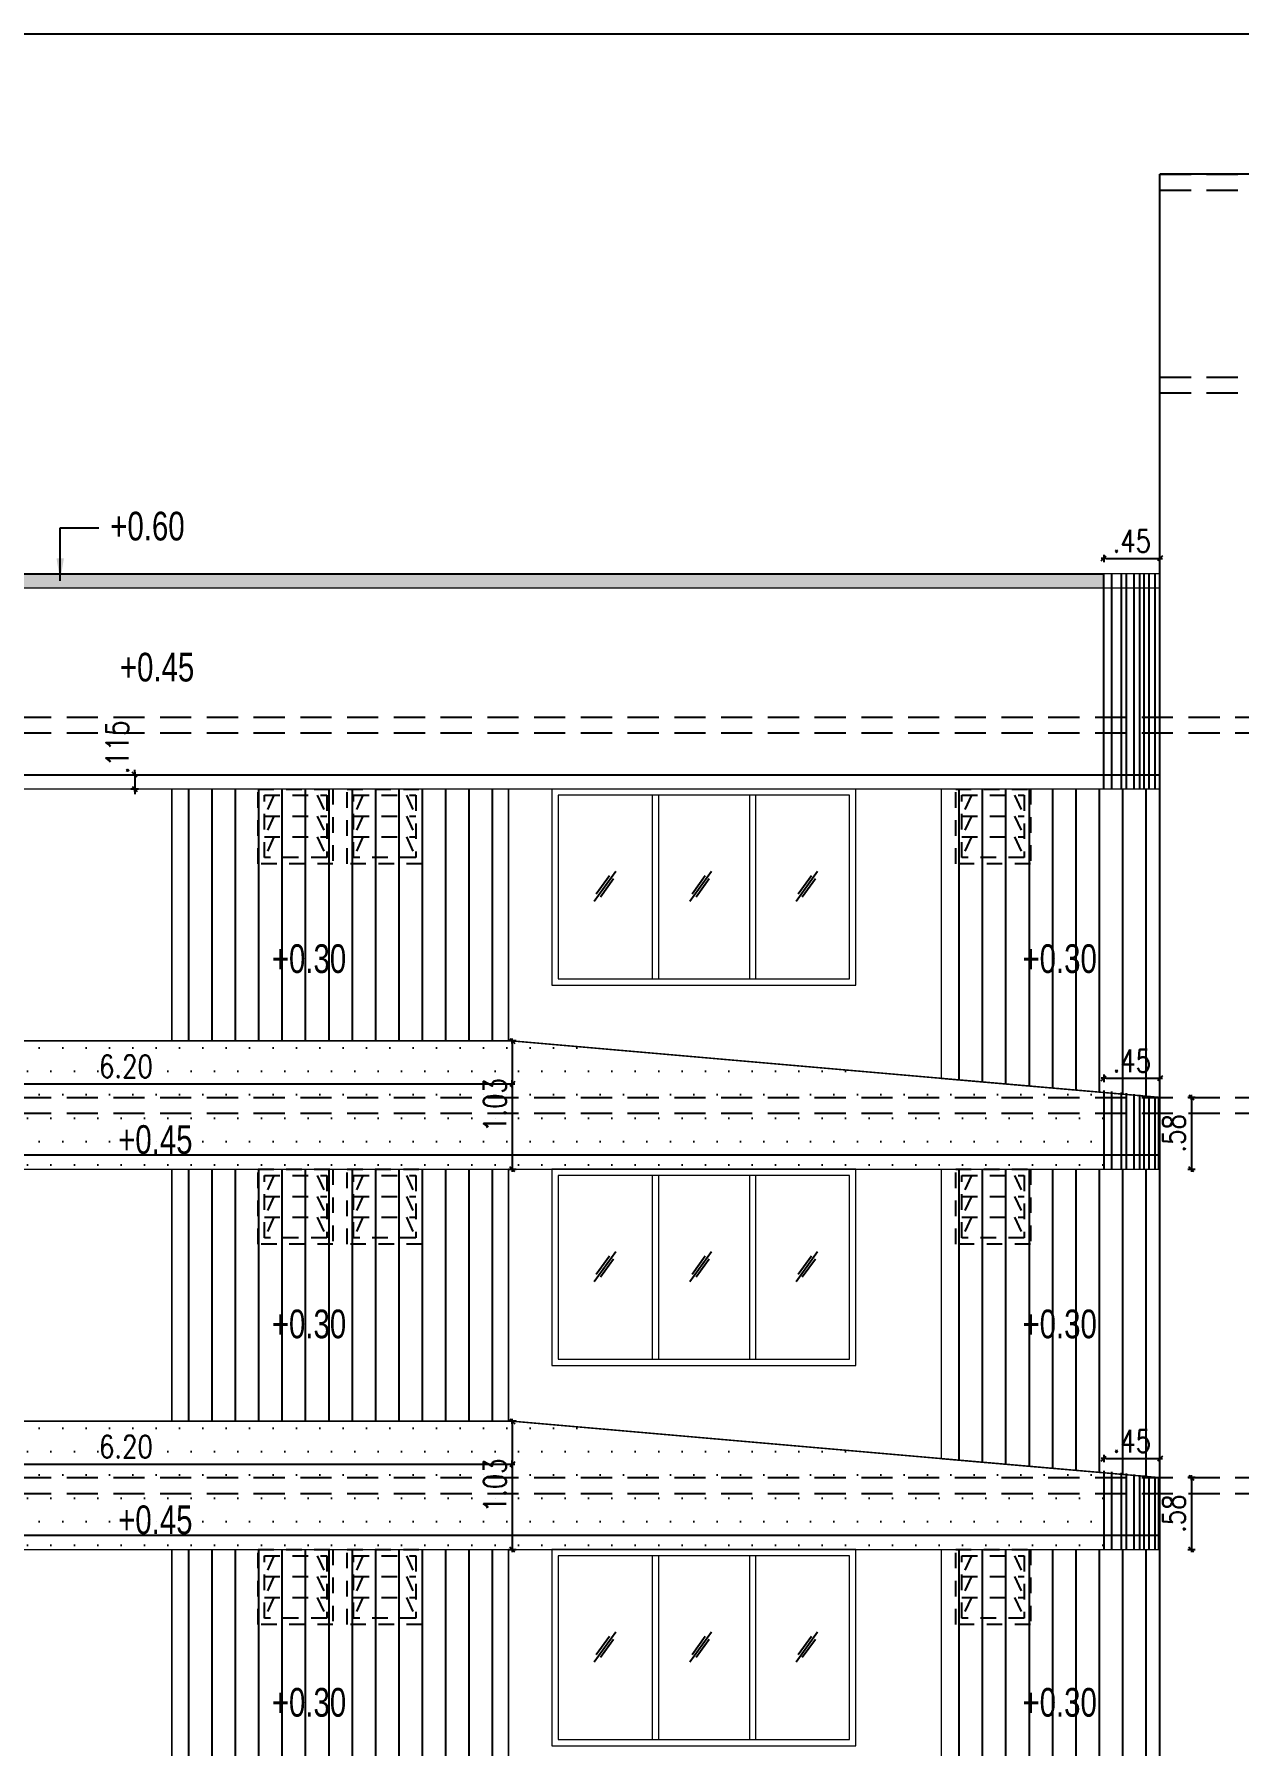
# Model space of a CAD drawing. Header units: inches. Extents: x 14235 to 14499, y 0 to 2549.
# Drawn here: x 14384.18 to 14393.85, y 2446.7 to 2460.43 of the extents above; entities that cross this region are included whole.
import ezdxf
from ezdxf.enums import TextEntityAlignment as Align

# ---------------------------------------------------------------- set-up
doc = ezdxf.new("R2010")
doc.units = ezdxf.units.IN
doc.header["$LTSCALE"] = 0.25
doc.header["$MEASUREMENT"] = 0
doc.header["$PDMODE"] = 35
doc.linetypes.add('1', pattern=[0])
doc.linetypes.add('DASHEDX2', pattern=[1.5, 1, -0.5])
for name, color, linetype in [('ELE.PROJ.', 1, 'Continuous'), ('GLASS WINDOW', 251, '1'), ('hatch', 251, 'Continuous'), ('proj-internal', 1, 'DASHEDX2'), ('wall', 7, 'Continuous'), ('walls', 7, 'Continuous'), ('WORK TEX', 6, 'Continuous'), ('WORKING DIM', 7, 'Continuous')]:
    doc.layers.add(name, color=color, linetype=linetype)
doc.layers.add('WINDOW', color=106, linetype='Continuous', lineweight=13)
doc.styles.add('ARIAL', font='TIMES_0.TTF')
doc.styles.add('ARL', font='swisscl_0.ttf')
doc.styles.add('romans', font='romans.shx', dxfattribs={"width": 0.8})
doc.dimstyles.new('121', dxfattribs={"dimscale": 0.1, "dimtxt": 1.8, "dimasz": 0.2, "dimexe": 0.03125, "dimexo": 0.25, "dimgap": 0.5, "dimtad": 1, "dimzin": 4, "dimdsep": 46, "dimtxsty": 'romans', "dimblk1": 'MINITICK', "dimblk2": 'MINITICK', "dimsah": 1, "dimcen": 1, "dimse1": 1, "dimse2": 1, "dimclrd": 252, "dimclre": 256, "dimclrt": 7, "dimadec": 3, "dimazin": 0, "dimtfac": 0.8, "dimtix": 1, "dimtmove": 2, "dimatfit": 3, "dimfxl": 0, "dimtolj": 1, "dimtzin": 3, "dimarcsym": 0})
doc.dimstyles.new('DFSGSG', dxfattribs={"dimtxt": 0.17, "dimasz": 0.18, "dimexe": 0.18, "dimexo": 0.0625, "dimgap": 0.09, "dimtad": 1, "dimzin": 0, "dimdsep": 46, "dimtxsty": 'ARIAL', "dimcen": 0.09, "dimse1": 1, "dimse2": 1, "dimaunit": 1, "dimadec": 0, "dimazin": 0, "dimtfac": 1, "dimtix": 1, "dimtofl": 0, "dimtmove": 0, "dimatfit": 3, "dimfxl": 0, "dimtolj": 1, "dimtzin": 0, "dimarcsym": 0})

# ---------------------------------------------------------------- blocks, each defined once
blk = doc.blocks.new('MINITICK')
at = {"color": 7}
for p, q in [((1, 1), (-1, -1)), ((-1, 0), (1, 0)), ((0, -1.5), (0, 1.5))]:
    blk.add_line(p, q, dxfattribs=at)
blk = doc.blocks.new('*D1389')
at = {"layer": 'Defpoints', "color": 0, "transparency": 16777216}
for p in [(14381.82, 2449.306), (14388.02, 2449.306), (14388.02, 2448.961)]:
    blk.add_point(p, dxfattribs=at)
at = {"layer": 'WORKING DIM', "color": 252, "lineweight": -2, "transparency": 16777216}
blk.add_line((14381.84, 2448.961), (14388, 2448.961), dxfattribs=at)
at = {"layer": 'WORKING DIM', "color": 252, "lineweight": -2, "transparency": 16777216, "xscale": 0.02, "yscale": 0.02, "zscale": 0.02, "rotation": 180}
blk.add_blockref('MINITICK', (14381.82, 2448.961), dxfattribs=at)
at = {"layer": 'WORKING DIM', "color": 252, "lineweight": -2, "transparency": 16777216, "xscale": 0.02, "yscale": 0.02, "zscale": 0.02}
blk.add_blockref('MINITICK', (14388.02, 2448.961), dxfattribs=at)
at = {"layer": 'WORKING DIM', "color": 7, "transparency": 16777216, "insert": (14384.92, 2449.101), "char_height": 0.18, "attachment_point": 5, "style": 'romans'}
blk.add_mtext('\\A1;6.20', dxfattribs=at)
blk = doc.blocks.new('*D1392')
at = {"layer": 'Defpoints', "color": 0, "transparency": 16777216}
for p in [(14388.02, 2449.306), (14388.02, 2448.276), (14388.02, 2448.276)]:
    blk.add_point(p, dxfattribs=at)
at = {"layer": 'WORKING DIM', "color": 252, "lineweight": -2, "transparency": 16777216}
blk.add_line((14388.02, 2449.286), (14388.02, 2448.296), dxfattribs=at)
at = {"layer": 'WORKING DIM', "color": 252, "lineweight": -2, "transparency": 16777216, "xscale": 0.02, "yscale": 0.02, "zscale": 0.02}
for p, rotation in [((14388.02, 2449.306), 90), ((14388.02, 2448.276), 270)]:
    blk.add_blockref('MINITICK', p, dxfattribs=dict(at, rotation=rotation))
at = {"layer": 'WORKING DIM', "color": 7, "transparency": 16777216, "insert": (14387.88, 2448.791), "char_height": 0.18, "attachment_point": 5, "rotation": 90, "style": 'romans'}
blk.add_mtext('\\A1;1.03', dxfattribs=at)
blk = doc.blocks.new('*D1393')
at = {"layer": 'Defpoints', "color": 0, "transparency": 16777216}
for p in [(14393.215, 2448.853), (14393.215, 2448.276), (14393.468, 2448.276)]:
    blk.add_point(p, dxfattribs=at)
at = {"layer": 'WORKING DIM', "color": 252, "lineweight": -2, "transparency": 16777216}
blk.add_line((14393.468, 2448.833), (14393.468, 2448.296), dxfattribs=at)
at = {"layer": 'WORKING DIM', "color": 252, "lineweight": -2, "transparency": 16777216, "xscale": 0.02, "yscale": 0.02, "zscale": 0.02}
for p, rotation in [((14393.468, 2448.853), 90), ((14393.468, 2448.276), 270)]:
    blk.add_blockref('MINITICK', p, dxfattribs=dict(at, rotation=rotation))
at = {"layer": 'WORKING DIM', "color": 7, "transparency": 16777216, "insert": (14393.328, 2448.564), "char_height": 0.18, "attachment_point": 5, "rotation": 90, "style": 'romans'}
blk.add_mtext('\\A1;.58', dxfattribs=at)
blk = doc.blocks.new('*D1384')
at = {"layer": 'Defpoints', "color": 0, "transparency": 16777216}
for p in [(14393.215, 2449.006), (14392.765, 2448.421), (14393.215, 2448.421)]:
    blk.add_point(p, dxfattribs=at)
at = {"layer": 'WORKING DIM', "color": 252, "lineweight": -2, "transparency": 16777216}
blk.add_line((14392.785, 2449.006), (14393.195, 2449.006), dxfattribs=at)
at = {"layer": 'WORKING DIM', "color": 252, "lineweight": -2, "transparency": 16777216, "xscale": 0.02, "yscale": 0.02, "zscale": 0.02, "rotation": 180}
blk.add_blockref('MINITICK', (14392.765, 2449.006), dxfattribs=at)
at = {"layer": 'WORKING DIM', "color": 252, "lineweight": -2, "transparency": 16777216, "xscale": 0.02, "yscale": 0.02, "zscale": 0.02}
blk.add_blockref('MINITICK', (14393.215, 2449.006), dxfattribs=at)
at = {"layer": 'WORKING DIM', "color": 7, "transparency": 16777216, "insert": (14392.99, 2449.146), "char_height": 0.18, "attachment_point": 5, "style": 'romans'}
blk.add_mtext('\\A1;.45', dxfattribs=at)
blk = doc.blocks.new('*D1401')
at = {"layer": 'Defpoints', "color": 0, "transparency": 16777216}
for p in [(14381.82, 2452.356), (14388.02, 2452.356), (14388.02, 2452.011)]:
    blk.add_point(p, dxfattribs=at)
at = {"layer": 'WORKING DIM', "color": 252, "lineweight": -2, "transparency": 16777216}
blk.add_line((14381.84, 2452.011), (14388, 2452.011), dxfattribs=at)
at = {"layer": 'WORKING DIM', "color": 252, "lineweight": -2, "transparency": 16777216, "xscale": 0.02, "yscale": 0.02, "zscale": 0.02, "rotation": 180}
blk.add_blockref('MINITICK', (14381.82, 2452.011), dxfattribs=at)
at = {"layer": 'WORKING DIM', "color": 252, "lineweight": -2, "transparency": 16777216, "xscale": 0.02, "yscale": 0.02, "zscale": 0.02}
blk.add_blockref('MINITICK', (14388.02, 2452.011), dxfattribs=at)
at = {"layer": 'WORKING DIM', "color": 7, "transparency": 16777216, "insert": (14384.92, 2452.151), "char_height": 0.18, "attachment_point": 5, "style": 'romans'}
blk.add_mtext('\\A1;6.20', dxfattribs=at)
blk = doc.blocks.new('*D1404')
at = {"layer": 'Defpoints', "color": 0, "transparency": 16777216}
for p in [(14388.02, 2452.356), (14388.02, 2451.326), (14388.02, 2451.326)]:
    blk.add_point(p, dxfattribs=at)
at = {"layer": 'WORKING DIM', "color": 252, "lineweight": -2, "transparency": 16777216}
blk.add_line((14388.02, 2452.336), (14388.02, 2451.346), dxfattribs=at)
at = {"layer": 'WORKING DIM', "color": 252, "lineweight": -2, "transparency": 16777216, "xscale": 0.02, "yscale": 0.02, "zscale": 0.02}
for p, rotation in [((14388.02, 2452.356), 90), ((14388.02, 2451.326), 270)]:
    blk.add_blockref('MINITICK', p, dxfattribs=dict(at, rotation=rotation))
at = {"layer": 'WORKING DIM', "color": 7, "transparency": 16777216, "insert": (14387.88, 2451.841), "char_height": 0.18, "attachment_point": 5, "rotation": 90, "style": 'romans'}
blk.add_mtext('\\A1;1.03', dxfattribs=at)
blk = doc.blocks.new('*D1405')
at = {"layer": 'Defpoints', "color": 0, "transparency": 16777216}
for p in [(14393.215, 2451.903), (14393.215, 2451.326), (14393.468, 2451.326)]:
    blk.add_point(p, dxfattribs=at)
at = {"layer": 'WORKING DIM', "color": 252, "lineweight": -2, "transparency": 16777216}
blk.add_line((14393.468, 2451.883), (14393.468, 2451.346), dxfattribs=at)
at = {"layer": 'WORKING DIM', "color": 252, "lineweight": -2, "transparency": 16777216, "xscale": 0.02, "yscale": 0.02, "zscale": 0.02}
for p, rotation in [((14393.468, 2451.903), 90), ((14393.468, 2451.326), 270)]:
    blk.add_blockref('MINITICK', p, dxfattribs=dict(at, rotation=rotation))
at = {"layer": 'WORKING DIM', "color": 7, "transparency": 16777216, "insert": (14393.328, 2451.614), "char_height": 0.18, "attachment_point": 5, "rotation": 90, "style": 'romans'}
blk.add_mtext('\\A1;.58', dxfattribs=at)
blk = doc.blocks.new('*D1396')
at = {"layer": 'Defpoints', "color": 0, "transparency": 16777216}
for p in [(14393.215, 2452.056), (14392.765, 2451.471), (14393.215, 2451.471)]:
    blk.add_point(p, dxfattribs=at)
at = {"layer": 'WORKING DIM', "color": 252, "lineweight": -2, "transparency": 16777216}
blk.add_line((14392.785, 2452.056), (14393.195, 2452.056), dxfattribs=at)
at = {"layer": 'WORKING DIM', "color": 252, "lineweight": -2, "transparency": 16777216, "xscale": 0.02, "yscale": 0.02, "zscale": 0.02, "rotation": 180}
blk.add_blockref('MINITICK', (14392.765, 2452.056), dxfattribs=at)
at = {"layer": 'WORKING DIM', "color": 252, "lineweight": -2, "transparency": 16777216, "xscale": 0.02, "yscale": 0.02, "zscale": 0.02}
blk.add_blockref('MINITICK', (14393.215, 2452.056), dxfattribs=at)
at = {"layer": 'WORKING DIM', "color": 7, "transparency": 16777216, "insert": (14392.99, 2452.196), "char_height": 0.18, "attachment_point": 5, "style": 'romans'}
blk.add_mtext('\\A1;.45', dxfattribs=at)
blk = doc.blocks.new('*D1414')
at = {"layer": 'Defpoints', "color": 0, "transparency": 16777216}
for p in [(14393.215, 2456.226), (14392.765, 2455.876), (14393.215, 2455.876)]:
    blk.add_point(p, dxfattribs=at)
at = {"layer": 'WORKING DIM', "color": 252, "lineweight": -2, "transparency": 16777216}
blk.add_line((14392.785, 2456.226), (14393.195, 2456.226), dxfattribs=at)
at = {"layer": 'WORKING DIM', "color": 252, "lineweight": -2, "transparency": 16777216, "xscale": 0.02, "yscale": 0.02, "zscale": 0.02, "rotation": 180}
blk.add_blockref('MINITICK', (14392.765, 2456.226), dxfattribs=at)
at = {"layer": 'WORKING DIM', "color": 252, "lineweight": -2, "transparency": 16777216, "xscale": 0.02, "yscale": 0.02, "zscale": 0.02}
blk.add_blockref('MINITICK', (14393.215, 2456.226), dxfattribs=at)
at = {"layer": 'WORKING DIM', "color": 7, "transparency": 16777216, "insert": (14392.99, 2456.366), "char_height": 0.18, "attachment_point": 5, "style": 'romans'}
blk.add_mtext('\\A1;.45', dxfattribs=at)
blk = doc.blocks.new('*D1475')
at = {"layer": 'Defpoints', "color": 0, "transparency": 16777216}
for p in [(14384.685, 2454.491), (14384.685, 2454.376), (14384.991, 2454.376)]:
    blk.add_point(p, dxfattribs=at)
at = {"layer": 'WORKING DIM', "color": 252, "lineweight": -2, "transparency": 16777216}
for p, q in [((14384.991, 2454.511), (14384.991, 2454.531)), ((14384.991, 2454.491), (14384.991, 2454.376)), ((14384.991, 2454.356), (14384.991, 2454.336))]:
    blk.add_line(p, q, dxfattribs=at)
at = {"layer": 'WORKING DIM', "color": 252, "lineweight": -2, "transparency": 16777216, "xscale": 0.02, "yscale": 0.02, "zscale": 0.02}
for p, rotation in [((14384.991, 2454.491), 270), ((14384.991, 2454.376), 90)]:
    blk.add_blockref('MINITICK', p, dxfattribs=dict(at, rotation=rotation))
at = {"layer": 'WORKING DIM', "color": 7, "transparency": 16777216, "insert": (14384.851, 2454.711), "char_height": 0.18, "attachment_point": 5, "rotation": 90, "style": 'romans'}
blk.add_mtext('\\A1;.115', dxfattribs=at)

msp = doc.modelspace()

# ---------------------------------------------------------------- hatches: boundary and pattern name
at = {"layer": 'hatch', "true_color": 0xc7b399}
h = msp.add_hatch(dxfattribs=at)
h.set_pattern_fill('DOTS', color=253, scale=0.5)
h.set_pattern_definition([(0, (-41.94168, 0), (0.015625, 0.03125), [0, -0.03125])])
h.paths.add_polyline_path([(14392.765, 2456.103), (14381.82, 2456.103), (14381.82, 2455.988), (14392.765, 2455.988)])
at = {"layer": 'hatch'}
h = msp.add_hatch(dxfattribs=at)
h.set_pattern_fill('ANSI31', color=36, scale=1.5, angle=45)
h.set_pattern_definition([(90, (-58.26304, -9.56233), (-0.1875, 3e-17), [])])
h.paths.add_polyline_path([(14387.989, 2454.376), (14385.288, 2454.376), (14385.288, 2452.356), (14387.989, 2452.356)])
h = msp.add_hatch(dxfattribs=at)
h.set_pattern_fill('ANSI31', color=36, scale=1.5, angle=45)
h.set_pattern_definition([(90, (-160.64477, -9.56233), (-0.1875, 3e-17), [])])
h.paths.add_polyline_path([(14393.215, 2454.376), (14391.462, 2454.376), (14391.462, 2452.055), (14393.215, 2451.903)])
at = {"layer": 'hatch', "true_color": 0xc7b399}
h = msp.add_hatch(dxfattribs=at)
h.set_pattern_fill('DOTS', color=253, scale=3)
h.set_pattern_definition([(0, (-42.02476, 33.55), (0.09375, 0.1875), [0, -0.1875])])
h.paths.add_polyline_path([(14392.765, 2451.326), (14392.765, 2451.942), (14388.02, 2452.356), (14381.82, 2452.356), (14381.82, 2451.326)])
at = {"layer": 'hatch'}
h = msp.add_hatch(dxfattribs=at)
h.set_pattern_fill('ANSI31', color=36, scale=1.5, angle=45)
h.set_pattern_definition([(90, (-58.26304, -12.6123), (-0.1875, 3e-17), [])])
h.paths.add_polyline_path([(14387.989, 2451.326), (14385.288, 2451.326), (14385.288, 2449.306), (14387.989, 2449.306)])
h = msp.add_hatch(dxfattribs=at)
h.set_pattern_fill('ANSI31', color=36, scale=1.5, angle=45)
h.set_pattern_definition([(90, (-160.64477, -12.6123), (-0.1875, 3e-17), [])])
h.paths.add_polyline_path([(14393.215, 2451.326), (14391.462, 2451.326), (14391.462, 2449.005), (14393.215, 2448.853)])
at = {"layer": 'hatch', "true_color": 0xc7b399}
h = msp.add_hatch(dxfattribs=at)
h.set_pattern_fill('DOTS', color=253, scale=3)
h.set_pattern_definition([(0, (-42.02476, 30.50003), (0.09375, 0.1875), [0, -0.1875])])
h.paths.add_polyline_path([(14392.765, 2448.276), (14392.765, 2448.892), (14388.02, 2449.306), (14381.82, 2449.306), (14381.82, 2448.276)])
at = {"layer": 'hatch'}
h = msp.add_hatch(dxfattribs=at)
h.set_pattern_fill('ANSI31', color=36, scale=1.5, angle=45)
h.set_pattern_definition([(90, (-58.26304, -15.66233), (-0.1875, 3e-17), [])])
h.paths.add_polyline_path([(14387.989, 2448.276), (14385.288, 2448.276), (14385.288, 2446.256), (14387.989, 2446.256)])
h = msp.add_hatch(dxfattribs=at)
h.set_pattern_fill('ANSI31', color=36, scale=1.5, angle=45)
h.set_pattern_definition([(90, (-160.64477, -15.66233), (-0.1875, 3e-17), [])])
h.paths.add_polyline_path([(14393.215, 2448.276), (14391.462, 2448.276), (14391.462, 2445.955), (14393.215, 2445.803)])

# ---------------------------------------------------------------- linework, layer by layer
at = {"layer": 'ELE.PROJ.', "color": 8}
for p, q in [((14392.765, 2454.376), (14392.765, 2456.103)), ((14392.826, 2456.103), (14392.826, 2454.376)), ((14392.904, 2456.103), (14392.904, 2454.376)), ((14392.944, 2456.103), (14392.944, 2454.376)), ((14393.005, 2456.103), (14393.005, 2454.376)), ((14393.051, 2456.103), (14393.051, 2454.376)), ((14393.085, 2456.103), (14393.085, 2454.376)), ((14393.126, 2456.103), (14393.126, 2454.376)), ((14393.174, 2456.103), (14393.174, 2454.376)), ((14392.765, 2451.957), (14392.765, 2451.326)), ((14392.826, 2451.95), (14392.826, 2451.326)), ((14392.904, 2451.941), (14392.904, 2451.326)), ((14392.944, 2451.936), (14392.944, 2451.326)), ((14393.005, 2451.928), (14393.005, 2451.326)), ((14393.051, 2451.923), (14393.051, 2451.326)), ((14393.085, 2451.919), (14393.085, 2451.326)), ((14393.126, 2451.914), (14393.126, 2451.326)), ((14393.174, 2451.908), (14393.174, 2451.326)), ((14393.203, 2451.904), (14393.203, 2451.326)), ((14392.765, 2448.907), (14392.765, 2448.276)), ((14392.826, 2448.9), (14392.826, 2448.276)), ((14392.904, 2448.891), (14392.904, 2448.276)), ((14392.944, 2448.886), (14392.944, 2448.276)), ((14393.005, 2448.878), (14393.005, 2448.276)), ((14393.051, 2448.873), (14393.051, 2448.276)), ((14393.085, 2448.869), (14393.085, 2448.276)), ((14393.126, 2448.864), (14393.126, 2448.276)), ((14393.174, 2448.858), (14393.174, 2448.276)), ((14393.203, 2448.854), (14393.203, 2448.276))]:
    msp.add_line(p, q, dxfattribs=at)
at = {"layer": 'ELE.PROJ.'}
for p, q in [((14381.82, 2454.491), (14393.215, 2454.491)), ((14381.82, 2451.441), (14393.215, 2451.441)), ((14381.82, 2448.391), (14393.215, 2448.391))]:
    msp.add_line(p, q, dxfattribs=at)
at = {"layer": 'ELE.PROJ.', "const_width": 0.012}
for points in [[(14393.215, 2456.103), (14381.37, 2456.103), (14381.37, 2454.376), (14393.215, 2454.376), (14393.215, 2456.103)], [(14393.215, 2455.988), (14381.37, 2455.988)]]:
    msp.add_lwpolyline(points, dxfattribs=at)
at = {"layer": 'ELE.PROJ.', "color": 36, "const_width": 0.012}
for points in [[(14385.288, 2452.356), (14387.989, 2452.356), (14387.989, 2454.376), (14385.288, 2454.376)], [(14385.288, 2449.306), (14387.989, 2449.306), (14387.989, 2451.326), (14385.288, 2451.326)], [(14385.288, 2446.256), (14387.989, 2446.256), (14387.989, 2448.276), (14385.288, 2448.276)]]:
    msp.add_lwpolyline(points, close=True, dxfattribs=at)
for points in [[(14391.462, 2452.055), (14391.462, 2454.376), (14393.215, 2454.376), (14393.215, 2451.903), (14391.462, 2452.055)], [(14391.462, 2449.005), (14391.462, 2451.326), (14393.215, 2451.326), (14393.215, 2448.853), (14391.462, 2449.005)], [(14391.462, 2445.955), (14391.462, 2448.276), (14393.215, 2448.276), (14393.215, 2445.803), (14391.462, 2445.955)]]:
    msp.add_lwpolyline(points, dxfattribs=at)
at = {"layer": 'ELE.PROJ.', "const_width": 0.012}
for points in [[(14393.215, 2451.326), (14381.37, 2451.326), (14381.37, 2452.356), (14388.02, 2452.356), (14393.215, 2451.903)], [(14393.215, 2448.276), (14381.37, 2448.276), (14381.37, 2449.306), (14388.02, 2449.306), (14393.215, 2448.853)]]:
    msp.add_lwpolyline(points, close=True, dxfattribs=at)
at = {"layer": 'GLASS WINDOW', "color": 4, "ltscale": 200}
for p, q in [((14388.85, 2453.715), (14388.676, 2453.474)), ((14389.618, 2453.715), (14389.444, 2453.474)), ((14390.469, 2453.715), (14390.296, 2453.474)), ((14388.799, 2453.679), (14388.694, 2453.533)), ((14388.832, 2453.656), (14388.727, 2453.51)), ((14389.567, 2453.679), (14389.462, 2453.533)), ((14389.6, 2453.656), (14389.495, 2453.51)), ((14390.419, 2453.679), (14390.314, 2453.533)), ((14390.451, 2453.656), (14390.346, 2453.51)), ((14388.85, 2450.665), (14388.676, 2450.424)), ((14388.799, 2450.629), (14388.694, 2450.483)), ((14388.832, 2450.606), (14388.727, 2450.46)), ((14389.618, 2450.665), (14389.444, 2450.424)), ((14389.567, 2450.629), (14389.462, 2450.483)), ((14389.6, 2450.606), (14389.495, 2450.46)), ((14390.469, 2450.665), (14390.296, 2450.424)), ((14390.419, 2450.629), (14390.314, 2450.483)), ((14390.451, 2450.606), (14390.346, 2450.46)), ((14388.85, 2447.615), (14388.676, 2447.374)), ((14388.799, 2447.579), (14388.694, 2447.433)), ((14388.832, 2447.556), (14388.727, 2447.41)), ((14389.618, 2447.615), (14389.444, 2447.374)), ((14389.567, 2447.579), (14389.462, 2447.433)), ((14389.6, 2447.556), (14389.495, 2447.41)), ((14390.469, 2447.615), (14390.296, 2447.374)), ((14390.419, 2447.579), (14390.314, 2447.433)), ((14390.451, 2447.556), (14390.346, 2447.41))]:
    msp.add_line(p, q, dxfattribs=at)
at = {"layer": 'proj-internal', "color": 251}
for p, q in [((14393.215, 2459.307), (14397.217, 2459.307)), ((14393.215, 2459.18), (14397.217, 2459.18)), ((14393.215, 2457.68), (14397.217, 2457.68)), ((14393.215, 2457.553), (14397.217, 2457.553)), ((14381.82, 2454.953), (14407.316, 2454.953)), ((14381.82, 2454.826), (14407.316, 2454.826)), ((14381.82, 2451.903), (14407.316, 2451.903)), ((14381.82, 2451.776), (14407.316, 2451.776)), ((14381.82, 2448.853), (14407.316, 2448.853)), ((14381.82, 2448.726), (14407.316, 2448.726))]:
    msp.add_line(p, q, dxfattribs=at)
at = {"layer": 'proj-internal', "color": 251, "ltscale": 0.5}
for p, q in [((14386.031, 2454.326), (14386.531, 2454.326)), ((14386.031, 2453.826), (14386.031, 2454.326)), ((14386.107, 2454.326), (14386.031, 2454.159)), ((14386.455, 2454.326), (14386.531, 2454.159)), ((14386.531, 2454.326), (14386.531, 2453.826)), ((14386.746, 2454.326), (14387.246, 2454.326)), ((14386.746, 2453.826), (14386.746, 2454.326)), ((14386.822, 2454.326), (14386.746, 2454.159)), ((14387.17, 2454.326), (14387.246, 2454.159)), ((14387.246, 2454.326), (14387.246, 2453.826)), ((14391.627, 2454.326), (14392.126, 2454.326)), ((14391.627, 2453.826), (14391.627, 2454.326)), ((14391.703, 2454.326), (14391.627, 2454.159)), ((14392.05, 2454.326), (14392.126, 2454.159)), ((14392.126, 2454.326), (14392.126, 2453.826)), ((14386.031, 2454.159), (14386.531, 2454.159)), ((14386.107, 2454.159), (14386.031, 2453.992)), ((14386.455, 2454.159), (14386.531, 2453.992)), ((14386.746, 2454.159), (14387.246, 2454.159)), ((14386.822, 2454.159), (14386.746, 2453.992)), ((14387.17, 2454.159), (14387.246, 2453.992)), ((14391.627, 2454.159), (14392.126, 2454.159)), ((14391.703, 2454.159), (14391.627, 2453.992)), ((14392.05, 2454.159), (14392.126, 2453.992)), ((14386.031, 2453.992), (14386.531, 2453.992)), ((14386.107, 2453.992), (14386.031, 2453.826)), ((14386.455, 2453.992), (14386.531, 2453.826)), ((14386.746, 2453.992), (14387.246, 2453.992)), ((14386.822, 2453.992), (14386.746, 2453.826)), ((14387.17, 2453.992), (14387.246, 2453.826)), ((14391.627, 2453.992), (14392.126, 2453.992)), ((14391.703, 2453.992), (14391.627, 2453.826)), ((14392.05, 2453.992), (14392.126, 2453.826)), ((14386.531, 2453.826), (14386.031, 2453.826)), ((14387.246, 2453.826), (14386.746, 2453.826)), ((14392.126, 2453.826), (14391.627, 2453.826)), ((14386.031, 2451.276), (14386.531, 2451.276)), ((14386.031, 2450.776), (14386.031, 2451.276)), ((14386.107, 2451.276), (14386.031, 2451.109)), ((14386.455, 2451.276), (14386.531, 2451.109)), ((14386.531, 2451.276), (14386.531, 2450.776)), ((14386.746, 2451.276), (14387.246, 2451.276)), ((14386.746, 2450.776), (14386.746, 2451.276)), ((14386.822, 2451.276), (14386.746, 2451.109)), ((14387.17, 2451.276), (14387.246, 2451.109)), ((14387.246, 2451.276), (14387.246, 2450.776)), ((14391.627, 2451.276), (14392.126, 2451.276)), ((14391.627, 2450.776), (14391.627, 2451.276)), ((14391.703, 2451.276), (14391.627, 2451.109)), ((14392.05, 2451.276), (14392.126, 2451.109)), ((14392.126, 2451.276), (14392.126, 2450.776)), ((14386.031, 2451.109), (14386.531, 2451.109)), ((14386.107, 2451.109), (14386.031, 2450.942)), ((14386.455, 2451.109), (14386.531, 2450.942)), ((14386.746, 2451.109), (14387.246, 2451.109)), ((14386.822, 2451.109), (14386.746, 2450.942)), ((14387.17, 2451.109), (14387.246, 2450.942)), ((14391.627, 2451.109), (14392.126, 2451.109)), ((14391.703, 2451.109), (14391.627, 2450.942)), ((14392.05, 2451.109), (14392.126, 2450.942)), ((14386.031, 2450.942), (14386.531, 2450.942)), ((14386.107, 2450.942), (14386.031, 2450.776)), ((14386.455, 2450.942), (14386.531, 2450.776)), ((14386.746, 2450.942), (14387.246, 2450.942)), ((14386.822, 2450.942), (14386.746, 2450.776)), ((14387.17, 2450.942), (14387.246, 2450.776)), ((14391.627, 2450.942), (14392.126, 2450.942)), ((14391.703, 2450.942), (14391.627, 2450.776)), ((14392.05, 2450.942), (14392.126, 2450.776)), ((14386.531, 2450.776), (14386.031, 2450.776)), ((14387.246, 2450.776), (14386.746, 2450.776)), ((14392.126, 2450.776), (14391.627, 2450.776)), ((14386.031, 2448.226), (14386.531, 2448.226)), ((14386.031, 2447.726), (14386.031, 2448.226)), ((14386.107, 2448.226), (14386.031, 2448.059)), ((14386.455, 2448.226), (14386.531, 2448.059)), ((14386.531, 2448.226), (14386.531, 2447.726)), ((14386.746, 2448.226), (14387.246, 2448.226)), ((14386.746, 2447.726), (14386.746, 2448.226)), ((14386.822, 2448.226), (14386.746, 2448.059)), ((14387.17, 2448.226), (14387.246, 2448.059)), ((14387.246, 2448.226), (14387.246, 2447.726)), ((14391.627, 2448.226), (14392.126, 2448.226)), ((14391.627, 2447.726), (14391.627, 2448.226)), ((14391.703, 2448.226), (14391.627, 2448.059)), ((14392.05, 2448.226), (14392.126, 2448.059)), ((14392.126, 2448.226), (14392.126, 2447.726)), ((14386.031, 2448.059), (14386.531, 2448.059)), ((14386.107, 2448.059), (14386.031, 2447.892)), ((14386.455, 2448.059), (14386.531, 2447.892)), ((14386.746, 2448.059), (14387.246, 2448.059)), ((14386.822, 2448.059), (14386.746, 2447.892)), ((14387.17, 2448.059), (14387.246, 2447.892)), ((14391.627, 2448.059), (14392.126, 2448.059)), ((14391.703, 2448.059), (14391.627, 2447.892)), ((14392.05, 2448.059), (14392.126, 2447.892)), ((14386.031, 2447.892), (14386.531, 2447.892)), ((14386.107, 2447.892), (14386.031, 2447.726)), ((14386.455, 2447.892), (14386.531, 2447.726)), ((14386.746, 2447.892), (14387.246, 2447.892)), ((14386.822, 2447.892), (14386.746, 2447.726)), ((14387.17, 2447.892), (14387.246, 2447.726)), ((14391.627, 2447.892), (14392.126, 2447.892)), ((14391.703, 2447.892), (14391.627, 2447.726)), ((14392.05, 2447.892), (14392.126, 2447.726)), ((14386.531, 2447.726), (14386.031, 2447.726)), ((14387.246, 2447.726), (14386.746, 2447.726)), ((14392.126, 2447.726), (14391.627, 2447.726))]:
    msp.add_line(p, q, dxfattribs=at)
for points in [[(14385.981, 2454.376), (14386.581, 2454.376), (14386.581, 2453.776), (14385.981, 2453.776)], [(14386.696, 2454.376), (14387.296, 2454.376), (14387.296, 2453.776), (14386.696, 2453.776)], [(14391.577, 2454.376), (14392.176, 2454.376), (14392.176, 2453.776), (14391.577, 2453.776)], [(14385.981, 2451.326), (14386.581, 2451.326), (14386.581, 2450.726), (14385.981, 2450.726)], [(14386.696, 2451.326), (14387.296, 2451.326), (14387.296, 2450.726), (14386.696, 2450.726)], [(14391.577, 2451.326), (14392.176, 2451.326), (14392.176, 2450.726), (14391.577, 2450.726)], [(14385.981, 2448.276), (14386.581, 2448.276), (14386.581, 2447.676), (14385.981, 2447.676)], [(14386.696, 2448.276), (14387.296, 2448.276), (14387.296, 2447.676), (14386.696, 2447.676)], [(14391.577, 2448.276), (14392.176, 2448.276), (14392.176, 2447.676), (14391.577, 2447.676)]]:
    msp.add_lwpolyline(points, close=True, dxfattribs=at)
at = {"layer": 'wall'}
for p, q in [((14393.215, 2418.226), (14393.215, 2459.307)), ((14397.217, 2459.307), (14393.215, 2459.307)), ((14381.82, 2456.103), (14392.765, 2456.103))]:
    msp.add_line(p, q, dxfattribs=at)
msp.add_lwpolyline([(14412.876, 2460.43), (14375.943, 2460.43), (14375.943, 2408.202), (14412.876, 2408.202)], close=True, dxfattribs=at)
at = {"layer": 'WINDOW'}
for p, q in [((14389.142, 2454.326), (14389.142, 2452.853)), ((14389.192, 2454.326), (14389.192, 2452.853)), ((14389.922, 2454.326), (14389.922, 2452.853)), ((14389.972, 2454.326), (14389.972, 2452.853)), ((14389.142, 2451.276), (14389.142, 2449.803)), ((14389.192, 2451.276), (14389.192, 2449.803)), ((14389.922, 2451.276), (14389.922, 2449.803)), ((14389.972, 2451.276), (14389.972, 2449.803)), ((14389.142, 2448.226), (14389.142, 2446.753)), ((14389.192, 2448.226), (14389.192, 2446.753)), ((14389.922, 2448.226), (14389.922, 2446.753)), ((14389.972, 2448.226), (14389.972, 2446.753))]:
    msp.add_line(p, q, dxfattribs=at)
for points in [[(14388.337, 2452.803), (14390.776, 2452.803), (14390.776, 2454.376), (14388.337, 2454.376)], [(14388.387, 2452.853), (14390.726, 2452.853), (14390.726, 2454.326), (14388.387, 2454.326)], [(14388.337, 2449.753), (14390.776, 2449.753), (14390.776, 2451.326), (14388.337, 2451.326)], [(14388.387, 2449.803), (14390.726, 2449.803), (14390.726, 2451.276), (14388.387, 2451.276)], [(14388.337, 2446.703), (14390.776, 2446.703), (14390.776, 2448.276), (14388.337, 2448.276)], [(14388.387, 2446.753), (14390.726, 2446.753), (14390.726, 2448.226), (14388.387, 2448.226)]]:
    msp.add_lwpolyline(points, close=True, dxfattribs=at)

# ---------------------------------------------------------------- texts
at = {"layer": 'WORK TEX', "color": 7, "style": 'ARL'}
for s, p in [('+0.60', (14385.093, 2456.485)), ('+0.45 ', (14385.203, 2455.354)), ('+0.30', (14386.389, 2453.016)), ('+0.30', (14392.411, 2453.016)), ('+0.45 ', (14385.189, 2451.565)), ('+0.30', (14386.389, 2450.086)), ('+0.30', (14392.411, 2450.086)), ('+0.45 ', (14385.189, 2448.515)), ('+0.30', (14386.389, 2447.051)), ('+0.30', (14392.411, 2447.051))]:
    msp.add_text(s, height=0.23, dxfattribs=at).set_placement(p, align=Align.MIDDLE_CENTER)

# ---------------------------------------------------------------- dimensions: what is measured, and where the dimension line sits
at = {"layer": 'WORKING DIM'}
for base, p1, p2, picture, middle in [((14393.215, 2456.226), (14392.765, 2455.876), (14393.215, 2455.876), '*D1414', (14392.99, 2456.366)), ((14388.02, 2452.011), (14381.82, 2452.356), (14388.02, 2452.356), '*D1401', (14384.92, 2452.151)), ((14393.215, 2452.056), (14392.765, 2451.471), (14393.215, 2451.471), '*D1396', (14392.99, 2452.196)), ((14388.02, 2448.961), (14381.82, 2449.306), (14388.02, 2449.306), '*D1389', (14384.92, 2449.101)), ((14393.215, 2449.006), (14392.765, 2448.421), (14393.215, 2448.421), '*D1384', (14392.99, 2449.146))]:
    dim = msp.add_linear_dim(base=base, p1=p1, p2=p2, dimstyle='121', override={"dimfxl": 0.18, "dimfxlon": 1}, dxfattribs=at)
    dim.commit()
    dim.dimension.update_dxf_attribs({"geometry": picture, "text_midpoint": middle})
dim = msp.add_linear_dim(base=(14384.991, 2454.376), p1=(14384.685, 2454.491), p2=(14384.685, 2454.376), angle=90, text='.115', dimstyle='121', override={"dimfxl": 0.18, "dimfxlon": 1}, dxfattribs=at)
dim.commit()
dim.dimension.update_dxf_attribs({"geometry": '*D1475', "text_midpoint": (14384.851, 2454.711), "dimtype": 160})
for base, p1, p2, picture, middle in [((14388.02, 2451.326), (14388.02, 2452.356), (14388.02, 2451.326), '*D1404', (14387.88, 2451.841)), ((14393.468, 2451.326), (14393.215, 2451.903), (14393.215, 2451.326), '*D1405', (14393.328, 2451.614)), ((14388.02, 2448.276), (14388.02, 2449.306), (14388.02, 2448.276), '*D1392', (14387.88, 2448.791)), ((14393.468, 2448.276), (14393.215, 2448.853), (14393.215, 2448.276), '*D1393', (14393.328, 2448.564))]:
    dim = msp.add_linear_dim(base=base, p1=p1, p2=p2, angle=90, dimstyle='121', override={"dimfxl": 0.18, "dimfxlon": 1}, dxfattribs=at)
    dim.commit()
    dim.dimension.update_dxf_attribs({"geometry": picture, "text_midpoint": middle})

# ---------------------------------------------------------------- leaders
at = {"layer": 'walls'}
msp.add_leader([(14384.393, 2456.047), (14384.393, 2456.472), (14384.702, 2456.472)], dimstyle='DFSGSG', override={"dimgap": 0.09, "dimtad": 0, "dimarcsym": 1}, dxfattribs=at)

doc.saveas('drawing.dxf')
